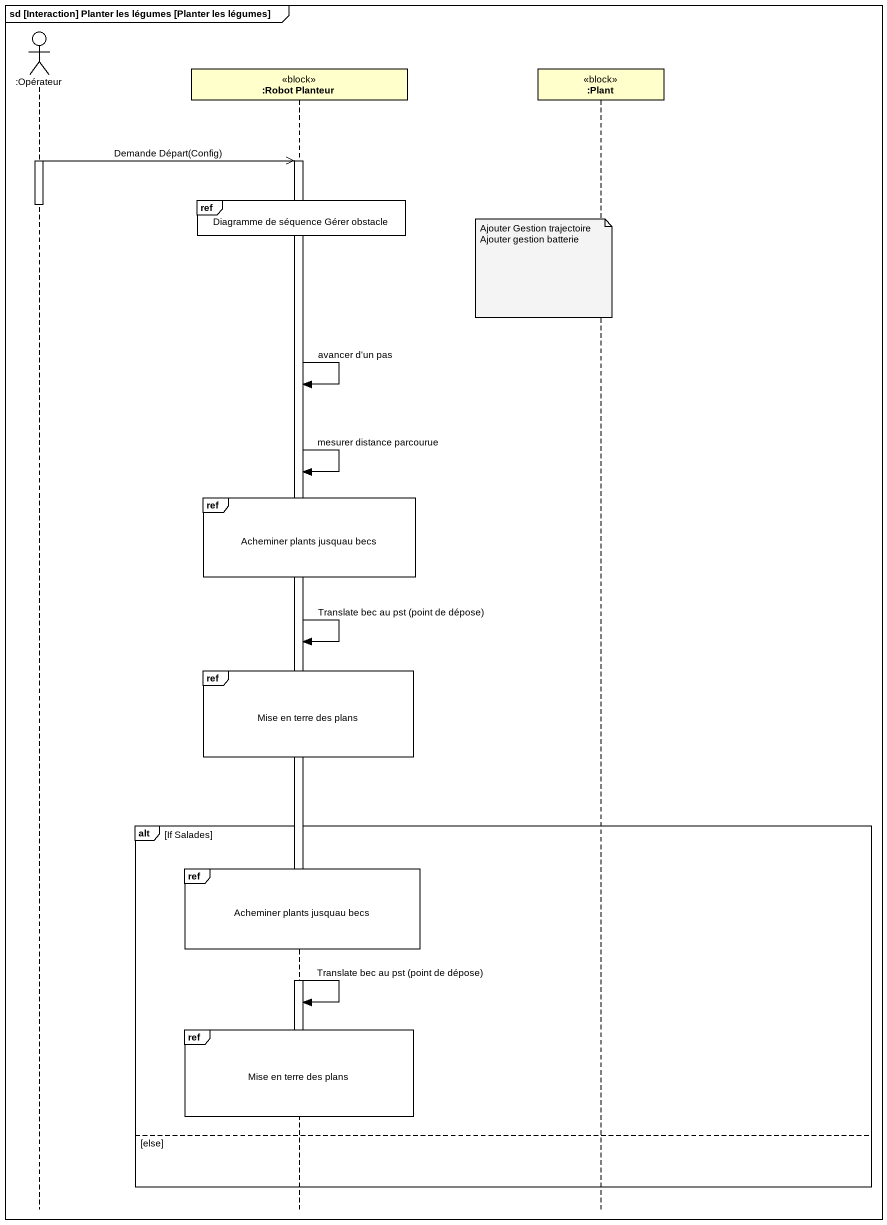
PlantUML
@startuml
mainframe sd [Interaction] Planter les légumes [Planter les légumes]
hide footbox
actor ":Opérateur" as Opérateur
participant ":Robot Planteur" as Robot_Planteur <<block>>
participant ":Plant" as Plant <<block>>

activate Opérateur
Opérateur ->> Robot_Planteur : Demande Départ(Config)
activate Robot_Planteur
ref over Robot_Planteur : Diagramme de séquence Gérer obstacle
deactivate Opérateur
note over Plant
  Ajouter Gestion trajectoire
  Ajouter gestion batterie
end note
Robot_Planteur -> Robot_Planteur : avancer d'un pas
Robot_Planteur -> Robot_Planteur : mesurer distance parcourue
ref over Robot_Planteur : Acheminer plants jusquau becs
Robot_Planteur -> Robot_Planteur : Translate bec au pst (point de dépose)
ref over Robot_Planteur : Mise en terre des plans
alt If Salades
  ref over Robot_Planteur : Acheminer plants jusquau becs
  Robot_Planteur -> Robot_Planteur : Translate bec au pst (point de dépose)
  ref over Robot_Planteur : Mise en terre des plans
  deactivate Robot_Planteur
else else
end
@enduml
